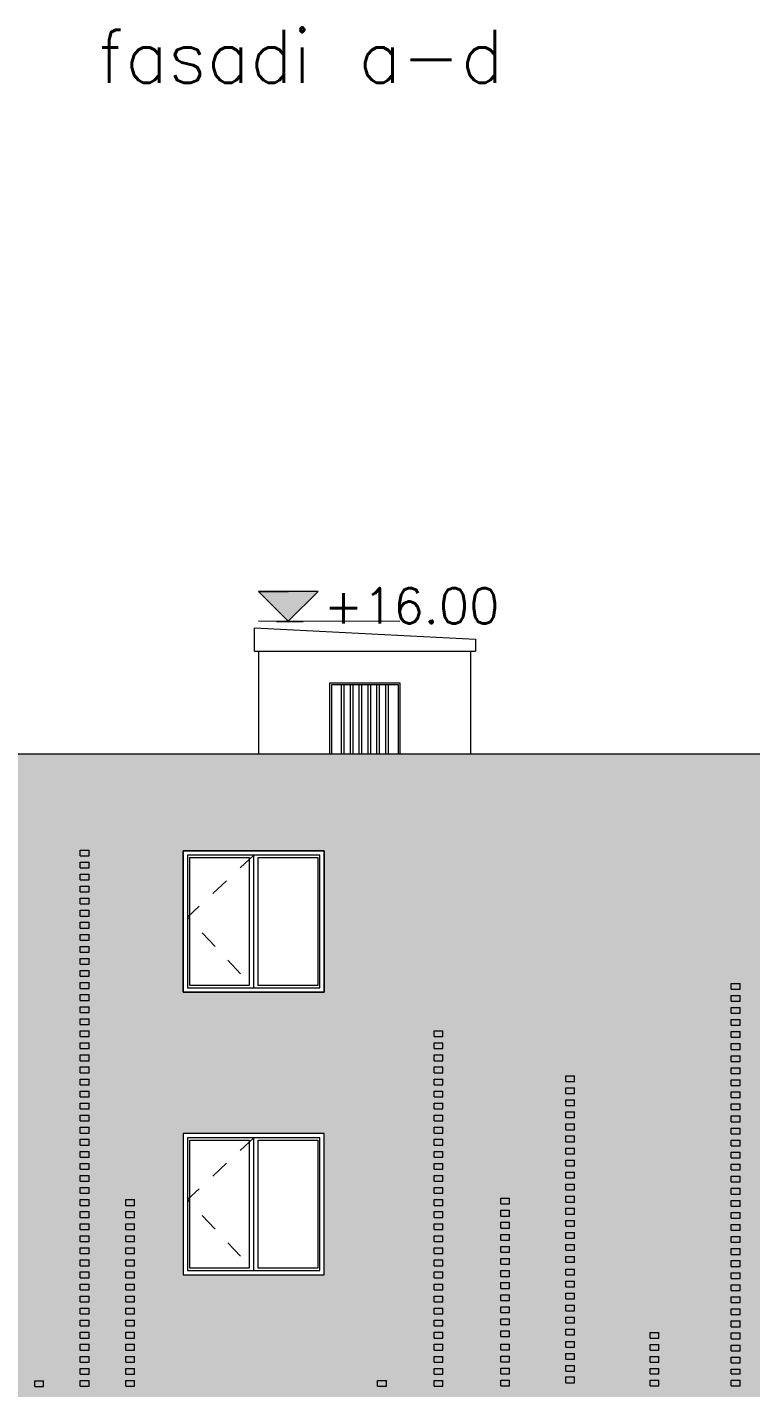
# Model space of a CAD drawing. Header units: metres. Extents: x 476297 to 476657, y 4620828 to 4621206.
# Drawn here: x 476614.33 to 476622.52, y 4621031.99 to 4621047.39 of the extents above; entities that cross this region are included whole.
import ezdxf

# ---------------------------------------------------------------- set-up
doc = ezdxf.new("R2010")
doc.units = ezdxf.units.M
doc.header["$MEASUREMENT"] = 0
doc.linetypes.add('Dashed', pattern=[0.423333, 0.211667, -0.211667])
for name, color, linetype in [('0_Pen_No__1', 7, 'Continuous'), ('0_Pen_No__250', 7, 'Continuous'), ('0_Pen_No__7', 7, 'Continuous'), ('2D Drafting - General_Pen_No__7', 7, 'Continuous'), ('Annotation - Text_Pen_No__7_Pen_No__7', 7, 'Continuous'), ('New2D Drafting - General_Pen_No__30_Pen_No__9_Pen_No__9', 7, 'Continuous'), ('NewNew_SAVELE_CONT-MJR_Pen_No__30', 7, 'Continuous'), ('Newshenobebi', 7, 'Continuous'), ('NewStructural - Bearing', 7, 'Continuous'), ('Structural - Bearing_Pen_No__7_Pen_No__7', 7, 'Continuous'), ('zoma_Pen_No__1', 7, 'Continuous')]:
    doc.layers.add(name, color=color, linetype=linetype)

msp = doc.modelspace()

# ---------------------------------------------------------------- hatches: boundary and pattern name
at = {"layer": '0_Pen_No__250', "linetype": 'Continuous', "lineweight": 0}
msp.add_hatch(color=142, dxfattribs=at).paths.add_polyline_path([(476617.284, 4621040.666), (476617.621, 4621041.003), (476616.946, 4621041.003)])
at = {"layer": 'New2D Drafting - General_Pen_No__30_Pen_No__9_Pen_No__9', "linetype": 'Continuous', "lineweight": 0}
h = msp.add_hatch(dxfattribs=at)
h.set_pattern_fill('BRICK___RUNNING_BOND', color=252, style=0, pattern_type=2)
h.set_pattern_definition([(0, (476615.891796, 4621034.17524), (0, 0.06664), []), (90, (476615.8918, 4621034.17524), (-0.2448, 0), [0.06664, -0.06664]), (90, (476616.0142, 4621034.24188), (-0.2448, 0), [0.06664, -0.06664])])
h.paths.add_polyline_path([(476623.062, 4621031.666), (476622.992, 4621031.666), (476622.992, 4621029.066), (476605.292, 4621029.066), (476605.292, 4621024.666), (476605.222, 4621024.666), (476605.222, 4621029.166), (476605.222, 4621039.166), (476623.062, 4621039.166), (476623.062, 4621038.706)])
h.paths.add_polyline_path([(476617.692, 4621031.666), (476616.092, 4621031.666), (476616.092, 4621030.066), (476617.692, 4621030.066)], flags=0)
h.paths.add_polyline_path([(476616.092, 4621036.466), (476616.092, 4621038.066), (476617.692, 4621038.066), (476617.692, 4621036.466)], flags=0)
h.paths.add_polyline_path([(476617.692, 4621034.866), (476616.092, 4621034.866), (476616.092, 4621033.266), (476617.692, 4621033.266)], flags=0)
h.paths.add_polyline_path([(476610.392, 4621030.066), (476611.992, 4621030.066), (476611.992, 4621031.666), (476610.392, 4621031.666)], flags=0)
h.paths.add_polyline_path([(476611.992, 4621034.866), (476610.392, 4621034.866), (476610.392, 4621033.266), (476611.992, 4621033.266)], flags=0)
h.paths.add_polyline_path([(476611.992, 4621038.066), (476611.992, 4621036.466), (476610.392, 4621036.466), (476610.392, 4621038.066)], flags=0)

# ---------------------------------------------------------------- linework, layer by layer
at = {"layer": '0_Pen_No__1', "color": 7, "linetype": 'Continuous', "lineweight": 0, "flags": 128}
for points in [[(476617.284, 4621040.666), (476616.946, 4621041.003), (476617.284, 4621041.003)], [(476617.284, 4621040.666), (476617.621, 4621041.003), (476617.284, 4621041.003)], [(476618.546, 4621040.665), (476616.946, 4621040.666)]]:
    msp.add_lwpolyline(points, dxfattribs=at)
at = {"layer": '0_Pen_No__250', "color": 142, "linetype": 'Continuous', "lineweight": 0, "flags": 128}
msp.add_lwpolyline([(476617.284, 4621040.666), (476617.621, 4621041.003), (476616.946, 4621041.003)], close=True, dxfattribs=at)
at = {"layer": '0_Pen_No__7', "color": 7, "linetype": 'Continuous', "lineweight": 0}
for p, q in [((476616.902, 4621040.593), (476619.402, 4621040.462)), ((476619.402, 4621040.462), (476619.402, 4621040.328)), ((476616.902, 4621040.328), (476619.402, 4621040.328))]:
    msp.add_line(p, q, dxfattribs=at)
at = {"layer": '0_Pen_No__7', "color": 7, "linetype": 'Continuous', "lineweight": 0, "flags": 128}
for points in [[(476617.692, 4621038.066), (476616.092, 4621038.066), (476616.092, 4621036.466), (476617.692, 4621036.466)], [(476617.692, 4621034.866), (476616.092, 4621034.866), (476616.092, 4621033.266), (476617.692, 4621033.266)]]:
    msp.add_lwpolyline(points, close=True, dxfattribs=at)
at = {"layer": '2D Drafting - General_Pen_No__7', "color": 7, "linetype": 'Dashed', "lineweight": 0, "flags": 128}
for points in [[(476616.893, 4621038.017), (476616.143, 4621037.317), (476616.892, 4621036.516)], [(476616.893, 4621034.817), (476616.143, 4621034.117), (476616.892, 4621033.316)]]:
    msp.add_lwpolyline(points, dxfattribs=at)
at = {"layer": 'New2D Drafting - General_Pen_No__30_Pen_No__9_Pen_No__9', "color": 7, "linetype": 'Continuous', "lineweight": 0, "flags": 128}
for points in [[(476623.062, 4621031.666), (476622.992, 4621031.666), (476622.992, 4621029.066), (476605.292, 4621029.066), (476605.292, 4621024.666), (476605.222, 4621024.666), (476605.222, 4621029.166), (476605.222, 4621039.166), (476623.062, 4621039.166), (476623.062, 4621038.706)], [(476616.092, 4621036.466), (476616.092, 4621038.066), (476617.692, 4621038.066), (476617.692, 4621036.466)], [(476617.692, 4621034.866), (476616.092, 4621034.866), (476616.092, 4621033.266), (476617.692, 4621033.266)]]:
    msp.add_lwpolyline(points, close=True, dxfattribs=at)
at = {"layer": 'NewNew_SAVELE_CONT-MJR_Pen_No__30', "color": 7, "linetype": 'Continuous', "lineweight": 0}
msp.add_line((476616.902, 4621040.328), (476616.902, 4621040.593), dxfattribs=at)
at = {"layer": 'Newshenobebi', "color": 7, "linetype": 'Continuous', "lineweight": 0}
for p, q in [((476617.887, 4621039.166), (476617.887, 4621039.945)), ((476617.917, 4621039.166), (476617.917, 4621039.945)), ((476617.987, 4621039.166), (476617.987, 4621039.945)), ((476618.017, 4621039.166), (476618.017, 4621039.945)), ((476618.087, 4621039.166), (476618.087, 4621039.945)), ((476618.117, 4621039.166), (476618.117, 4621039.945)), ((476618.187, 4621039.166), (476618.187, 4621039.945)), ((476618.217, 4621039.166), (476618.217, 4621039.945)), ((476618.287, 4621039.166), (476618.287, 4621039.945)), ((476618.317, 4621039.166), (476618.317, 4621039.945)), ((476618.387, 4621039.166), (476618.387, 4621039.945)), ((476618.417, 4621039.166), (476618.417, 4621039.945))]:
    msp.add_line(p, q, dxfattribs=at)
for points in [[(476618.552, 4621039.166), (476618.552, 4621039.965), (476617.752, 4621039.965), (476617.752, 4621039.166)], [(476618.532, 4621039.166), (476618.532, 4621039.945), (476617.772, 4621039.945), (476617.772, 4621039.166)]]:
    msp.add_lwpolyline(points, dxfattribs=at)
at = {"layer": 'NewStructural - Bearing', "color": 7, "linetype": 'Continuous', "lineweight": 0}
for p, q in [((476617.152, 4621040.665), (476617.452, 4621040.665)), ((476616.952, 4621039.166), (476616.952, 4621040.328)), ((476619.352, 4621039.166), (476619.352, 4621040.328)), ((476614.929, 4621038.076), (476615.028, 4621038.076)), ((476614.929, 4621038.011), (476614.929, 4621038.076)), ((476614.929, 4621038.011), (476615.028, 4621038.011)), ((476615.028, 4621038.011), (476615.028, 4621038.076)), ((476614.929, 4621037.94), (476615.028, 4621037.94)), ((476614.929, 4621037.875), (476614.929, 4621037.94)), ((476614.929, 4621037.875), (476615.028, 4621037.875)), ((476615.028, 4621037.875), (476615.028, 4621037.94)), ((476614.929, 4621037.803), (476615.028, 4621037.803)), ((476614.929, 4621037.738), (476614.929, 4621037.803)), ((476614.929, 4621037.738), (476615.028, 4621037.738)), ((476615.028, 4621037.738), (476615.028, 4621037.803)), ((476614.929, 4621037.666), (476615.028, 4621037.666)), ((476614.929, 4621037.601), (476614.929, 4621037.666)), ((476614.929, 4621037.601), (476615.028, 4621037.601)), ((476614.929, 4621037.53), (476615.028, 4621037.53)), ((476614.929, 4621037.465), (476614.929, 4621037.53)), ((476615.028, 4621037.601), (476615.028, 4621037.666)), ((476615.028, 4621037.465), (476615.028, 4621037.53)), ((476614.929, 4621037.465), (476615.028, 4621037.465)), ((476614.929, 4621037.393), (476615.028, 4621037.393)), ((476614.929, 4621037.328), (476614.929, 4621037.393)), ((476615.028, 4621037.328), (476615.028, 4621037.393)), ((476614.929, 4621037.328), (476615.028, 4621037.328)), ((476614.929, 4621037.257), (476615.028, 4621037.257)), ((476614.929, 4621037.192), (476614.929, 4621037.257)), ((476615.028, 4621037.192), (476615.028, 4621037.257)), ((476614.929, 4621037.192), (476615.028, 4621037.192)), ((476614.929, 4621037.12), (476615.028, 4621037.12)), ((476614.929, 4621037.055), (476614.929, 4621037.12)), ((476615.028, 4621037.055), (476615.028, 4621037.12)), ((476614.929, 4621037.055), (476615.028, 4621037.055)), ((476614.929, 4621036.984), (476615.028, 4621036.984)), ((476614.929, 4621036.919), (476614.929, 4621036.984)), ((476614.929, 4621036.919), (476615.028, 4621036.919)), ((476615.028, 4621036.919), (476615.028, 4621036.984)), ((476614.929, 4621036.847), (476615.028, 4621036.847)), ((476614.929, 4621036.782), (476614.929, 4621036.847)), ((476614.929, 4621036.782), (476615.028, 4621036.782)), ((476615.028, 4621036.782), (476615.028, 4621036.847)), ((476614.929, 4621036.711), (476615.028, 4621036.711)), ((476614.929, 4621036.646), (476614.929, 4621036.711)), ((476614.929, 4621036.646), (476615.028, 4621036.646)), ((476615.028, 4621036.646), (476615.028, 4621036.711)), ((476614.929, 4621036.574), (476615.028, 4621036.574)), ((476614.929, 4621036.509), (476614.929, 4621036.574)), ((476614.929, 4621036.509), (476615.028, 4621036.509)), ((476615.028, 4621036.509), (476615.028, 4621036.574)), ((476622.3, 4621036.566), (476622.4, 4621036.566)), ((476622.3, 4621036.501), (476622.3, 4621036.566)), ((476622.3, 4621036.501), (476622.4, 4621036.501)), ((476622.4, 4621036.501), (476622.4, 4621036.566)), ((476614.929, 4621036.438), (476615.028, 4621036.438)), ((476614.929, 4621036.373), (476614.929, 4621036.438)), ((476614.929, 4621036.373), (476615.028, 4621036.373)), ((476614.929, 4621036.301), (476615.028, 4621036.301)), ((476614.929, 4621036.236), (476614.929, 4621036.301)), ((476615.028, 4621036.373), (476615.028, 4621036.438)), ((476615.028, 4621036.236), (476615.028, 4621036.301)), ((476622.3, 4621036.429), (476622.4, 4621036.429)), ((476622.3, 4621036.364), (476622.3, 4621036.429)), ((476622.3, 4621036.364), (476622.4, 4621036.364)), ((476622.3, 4621036.293), (476622.4, 4621036.293)), ((476622.3, 4621036.228), (476622.3, 4621036.293)), ((476622.4, 4621036.364), (476622.4, 4621036.429)), ((476622.4, 4621036.228), (476622.4, 4621036.293)), ((476614.929, 4621036.236), (476615.028, 4621036.236)), ((476614.929, 4621036.165), (476615.028, 4621036.165)), ((476614.929, 4621036.1), (476614.929, 4621036.165)), ((476615.028, 4621036.1), (476615.028, 4621036.165)), ((476622.3, 4621036.228), (476622.4, 4621036.228)), ((476622.3, 4621036.156), (476622.4, 4621036.156)), ((476622.3, 4621036.091), (476622.3, 4621036.156)), ((476622.4, 4621036.091), (476622.4, 4621036.156)), ((476614.929, 4621036.1), (476615.028, 4621036.1)), ((476614.929, 4621036.028), (476615.028, 4621036.028)), ((476614.929, 4621035.963), (476614.929, 4621036.028)), ((476615.028, 4621035.963), (476615.028, 4621036.028)), ((476618.934, 4621036.028), (476619.034, 4621036.028)), ((476618.934, 4621035.963), (476618.934, 4621036.028)), ((476619.034, 4621035.963), (476619.034, 4621036.028)), ((476622.3, 4621036.091), (476622.4, 4621036.091)), ((476622.3, 4621036.02), (476622.4, 4621036.02)), ((476622.3, 4621035.955), (476622.3, 4621036.02)), ((476622.4, 4621035.955), (476622.4, 4621036.02)), ((476614.929, 4621035.963), (476615.028, 4621035.963)), ((476614.929, 4621035.892), (476615.028, 4621035.892)), ((476614.929, 4621035.827), (476614.929, 4621035.892)), ((476614.929, 4621035.827), (476615.028, 4621035.827)), ((476615.028, 4621035.827), (476615.028, 4621035.892)), ((476618.934, 4621035.963), (476619.034, 4621035.963)), ((476618.934, 4621035.892), (476619.034, 4621035.892)), ((476618.934, 4621035.827), (476618.934, 4621035.892)), ((476618.934, 4621035.827), (476619.034, 4621035.827)), ((476619.034, 4621035.827), (476619.034, 4621035.892)), ((476622.3, 4621035.955), (476622.4, 4621035.955)), ((476622.3, 4621035.883), (476622.4, 4621035.883)), ((476622.3, 4621035.818), (476622.3, 4621035.883)), ((476622.4, 4621035.818), (476622.4, 4621035.883)), ((476614.929, 4621035.755), (476615.028, 4621035.755)), ((476614.929, 4621035.69), (476614.929, 4621035.755)), ((476614.929, 4621035.69), (476615.028, 4621035.69)), ((476615.028, 4621035.69), (476615.028, 4621035.755)), ((476618.934, 4621035.755), (476619.034, 4621035.755)), ((476618.934, 4621035.69), (476618.934, 4621035.755)), ((476618.934, 4621035.69), (476619.034, 4621035.69)), ((476619.034, 4621035.69), (476619.034, 4621035.755)), ((476622.3, 4621035.818), (476622.4, 4621035.818)), ((476622.3, 4621035.747), (476622.4, 4621035.747)), ((476622.3, 4621035.682), (476622.3, 4621035.747)), ((476622.3, 4621035.682), (476622.4, 4621035.682)), ((476622.4, 4621035.682), (476622.4, 4621035.747)), ((476614.929, 4621035.619), (476615.028, 4621035.619)), ((476614.929, 4621035.554), (476614.929, 4621035.619)), ((476614.929, 4621035.554), (476615.028, 4621035.554)), ((476615.028, 4621035.554), (476615.028, 4621035.619)), ((476618.934, 4621035.619), (476619.034, 4621035.619)), ((476618.934, 4621035.554), (476618.934, 4621035.619)), ((476618.934, 4621035.554), (476619.034, 4621035.554)), ((476619.034, 4621035.554), (476619.034, 4621035.619)), ((476620.427, 4621035.52), (476620.526, 4621035.52)), ((476620.427, 4621035.455), (476620.427, 4621035.52)), ((476620.526, 4621035.455), (476620.526, 4621035.52)), ((476622.3, 4621035.61), (476622.4, 4621035.61)), ((476622.3, 4621035.545), (476622.3, 4621035.61)), ((476622.3, 4621035.545), (476622.4, 4621035.545)), ((476622.4, 4621035.545), (476622.4, 4621035.61)), ((476614.929, 4621035.482), (476615.028, 4621035.482)), ((476614.929, 4621035.417), (476614.929, 4621035.482)), ((476614.929, 4621035.417), (476615.028, 4621035.417)), ((476615.028, 4621035.417), (476615.028, 4621035.482)), ((476618.934, 4621035.482), (476619.034, 4621035.482)), ((476618.934, 4621035.417), (476618.934, 4621035.482)), ((476618.934, 4621035.417), (476619.034, 4621035.417)), ((476619.034, 4621035.417), (476619.034, 4621035.482)), ((476620.427, 4621035.455), (476620.526, 4621035.455)), ((476620.427, 4621035.384), (476620.526, 4621035.384)), ((476620.427, 4621035.319), (476620.427, 4621035.384)), ((476620.526, 4621035.319), (476620.526, 4621035.384)), ((476622.3, 4621035.474), (476622.4, 4621035.474)), ((476622.3, 4621035.409), (476622.3, 4621035.474)), ((476622.3, 4621035.409), (476622.4, 4621035.409)), ((476622.4, 4621035.409), (476622.4, 4621035.474)), ((476614.929, 4621035.346), (476615.028, 4621035.346)), ((476614.929, 4621035.281), (476614.929, 4621035.346)), ((476614.929, 4621035.281), (476615.028, 4621035.281)), ((476615.028, 4621035.281), (476615.028, 4621035.346)), ((476618.934, 4621035.346), (476619.034, 4621035.346)), ((476618.934, 4621035.281), (476618.934, 4621035.346)), ((476618.934, 4621035.281), (476619.034, 4621035.281)), ((476619.034, 4621035.281), (476619.034, 4621035.346)), ((476620.427, 4621035.319), (476620.526, 4621035.319)), ((476620.427, 4621035.247), (476620.526, 4621035.247)), ((476620.427, 4621035.182), (476620.427, 4621035.247)), ((476620.526, 4621035.182), (476620.526, 4621035.247)), ((476622.3, 4621035.337), (476622.4, 4621035.337)), ((476622.3, 4621035.272), (476622.3, 4621035.337)), ((476622.3, 4621035.272), (476622.4, 4621035.272)), ((476622.4, 4621035.272), (476622.4, 4621035.337)), ((476614.929, 4621035.209), (476615.028, 4621035.209)), ((476614.929, 4621035.144), (476614.929, 4621035.209)), ((476614.929, 4621035.144), (476615.028, 4621035.144)), ((476614.929, 4621035.073), (476615.028, 4621035.073)), ((476614.929, 4621035.008), (476614.929, 4621035.073)), ((476615.028, 4621035.144), (476615.028, 4621035.209)), ((476615.028, 4621035.008), (476615.028, 4621035.073)), ((476618.934, 4621035.209), (476619.034, 4621035.209)), ((476618.934, 4621035.144), (476618.934, 4621035.209)), ((476618.934, 4621035.144), (476619.034, 4621035.144)), ((476618.934, 4621035.073), (476619.034, 4621035.073)), ((476618.934, 4621035.008), (476618.934, 4621035.073)), ((476619.034, 4621035.144), (476619.034, 4621035.209)), ((476619.034, 4621035.008), (476619.034, 4621035.073)), ((476620.427, 4621035.182), (476620.526, 4621035.182)), ((476620.427, 4621035.111), (476620.526, 4621035.111)), ((476620.427, 4621035.046), (476620.427, 4621035.111)), ((476620.526, 4621035.046), (476620.526, 4621035.111)), ((476622.3, 4621035.201), (476622.4, 4621035.201)), ((476622.3, 4621035.136), (476622.3, 4621035.201)), ((476622.3, 4621035.136), (476622.4, 4621035.136)), ((476622.3, 4621035.064), (476622.4, 4621035.064)), ((476622.3, 4621034.999), (476622.3, 4621035.064)), ((476622.4, 4621035.136), (476622.4, 4621035.201)), ((476622.4, 4621034.999), (476622.4, 4621035.064)), ((476614.929, 4621035.008), (476615.028, 4621035.008)), ((476614.929, 4621034.936), (476615.028, 4621034.936)), ((476614.929, 4621034.871), (476614.929, 4621034.936)), ((476615.028, 4621034.871), (476615.028, 4621034.936)), ((476618.934, 4621035.008), (476619.034, 4621035.008)), ((476618.934, 4621034.936), (476619.034, 4621034.936)), ((476618.934, 4621034.871), (476618.934, 4621034.936)), ((476619.034, 4621034.871), (476619.034, 4621034.936)), ((476620.427, 4621035.046), (476620.526, 4621035.046)), ((476620.427, 4621034.974), (476620.526, 4621034.974)), ((476620.427, 4621034.909), (476620.427, 4621034.974)), ((476620.427, 4621034.909), (476620.526, 4621034.909)), ((476620.526, 4621034.909), (476620.526, 4621034.974)), ((476622.3, 4621034.999), (476622.4, 4621034.999)), ((476622.3, 4621034.928), (476622.4, 4621034.928)), ((476622.3, 4621034.863), (476622.3, 4621034.928)), ((476622.4, 4621034.863), (476622.4, 4621034.928)), ((476614.929, 4621034.871), (476615.028, 4621034.871)), ((476614.929, 4621034.8), (476615.028, 4621034.8)), ((476614.929, 4621034.735), (476614.929, 4621034.8)), ((476615.028, 4621034.735), (476615.028, 4621034.8)), ((476618.934, 4621034.871), (476619.034, 4621034.871)), ((476618.934, 4621034.8), (476619.034, 4621034.8)), ((476618.934, 4621034.735), (476618.934, 4621034.8)), ((476619.034, 4621034.735), (476619.034, 4621034.8)), ((476620.427, 4621034.838), (476620.526, 4621034.838)), ((476620.427, 4621034.773), (476620.427, 4621034.838)), ((476620.427, 4621034.773), (476620.526, 4621034.773)), ((476620.526, 4621034.773), (476620.526, 4621034.838)), ((476622.3, 4621034.863), (476622.4, 4621034.863)), ((476622.3, 4621034.791), (476622.4, 4621034.791)), ((476622.3, 4621034.726), (476622.3, 4621034.791)), ((476622.4, 4621034.726), (476622.4, 4621034.791)), ((476614.929, 4621034.735), (476615.028, 4621034.735)), ((476614.929, 4621034.663), (476615.028, 4621034.663)), ((476614.929, 4621034.598), (476614.929, 4621034.663)), ((476614.929, 4621034.598), (476615.028, 4621034.598)), ((476615.028, 4621034.598), (476615.028, 4621034.663)), ((476618.934, 4621034.735), (476619.034, 4621034.735)), ((476618.934, 4621034.663), (476619.034, 4621034.663)), ((476618.934, 4621034.598), (476618.934, 4621034.663)), ((476618.934, 4621034.598), (476619.034, 4621034.598)), ((476619.034, 4621034.598), (476619.034, 4621034.663)), ((476620.427, 4621034.701), (476620.526, 4621034.701)), ((476620.427, 4621034.636), (476620.427, 4621034.701)), ((476620.427, 4621034.636), (476620.526, 4621034.636)), ((476620.526, 4621034.636), (476620.526, 4621034.701)), ((476622.3, 4621034.726), (476622.4, 4621034.726)), ((476622.3, 4621034.655), (476622.4, 4621034.655)), ((476622.3, 4621034.59), (476622.3, 4621034.655)), ((476622.4, 4621034.59), (476622.4, 4621034.655)), ((476614.929, 4621034.527), (476615.028, 4621034.527)), ((476614.929, 4621034.462), (476614.929, 4621034.527)), ((476614.929, 4621034.462), (476615.028, 4621034.462)), ((476615.028, 4621034.462), (476615.028, 4621034.527)), ((476618.934, 4621034.527), (476619.034, 4621034.527)), ((476618.934, 4621034.462), (476618.934, 4621034.527)), ((476618.934, 4621034.462), (476619.034, 4621034.462)), ((476619.034, 4621034.462), (476619.034, 4621034.527)), ((476620.427, 4621034.565), (476620.526, 4621034.565)), ((476620.427, 4621034.5), (476620.427, 4621034.565)), ((476620.427, 4621034.5), (476620.526, 4621034.5)), ((476620.526, 4621034.5), (476620.526, 4621034.565)), ((476622.3, 4621034.59), (476622.4, 4621034.59)), ((476622.3, 4621034.518), (476622.4, 4621034.518)), ((476622.3, 4621034.453), (476622.3, 4621034.518)), ((476622.3, 4621034.453), (476622.4, 4621034.453)), ((476622.4, 4621034.453), (476622.4, 4621034.518)), ((476614.929, 4621034.39), (476615.028, 4621034.39)), ((476614.929, 4621034.325), (476614.929, 4621034.39)), ((476614.929, 4621034.325), (476615.028, 4621034.325)), ((476615.028, 4621034.325), (476615.028, 4621034.39)), ((476618.934, 4621034.39), (476619.034, 4621034.39)), ((476618.934, 4621034.325), (476618.934, 4621034.39)), ((476618.934, 4621034.325), (476619.034, 4621034.325)), ((476619.034, 4621034.325), (476619.034, 4621034.39)), ((476620.427, 4621034.428), (476620.526, 4621034.428)), ((476620.427, 4621034.363), (476620.427, 4621034.428)), ((476620.427, 4621034.363), (476620.526, 4621034.363)), ((476620.427, 4621034.292), (476620.526, 4621034.292)), ((476620.427, 4621034.227), (476620.427, 4621034.292)), ((476620.526, 4621034.363), (476620.526, 4621034.428)), ((476620.526, 4621034.227), (476620.526, 4621034.292)), ((476622.3, 4621034.382), (476622.4, 4621034.382)), ((476622.3, 4621034.317), (476622.3, 4621034.382)), ((476622.3, 4621034.317), (476622.4, 4621034.317)), ((476622.4, 4621034.317), (476622.4, 4621034.382)), ((476614.929, 4621034.254), (476615.028, 4621034.254)), ((476614.929, 4621034.189), (476614.929, 4621034.254)), ((476614.929, 4621034.189), (476615.028, 4621034.189)), ((476615.028, 4621034.189), (476615.028, 4621034.254)), ((476618.934, 4621034.254), (476619.034, 4621034.254)), ((476618.934, 4621034.189), (476618.934, 4621034.254)), ((476618.934, 4621034.189), (476619.034, 4621034.189)), ((476619.034, 4621034.189), (476619.034, 4621034.254)), ((476619.689, 4621034.133), (476619.789, 4621034.133)), ((476619.689, 4621034.068), (476619.689, 4621034.133)), ((476619.789, 4621034.068), (476619.789, 4621034.133)), ((476620.427, 4621034.227), (476620.526, 4621034.227)), ((476620.427, 4621034.155), (476620.526, 4621034.155)), ((476620.427, 4621034.09), (476620.427, 4621034.155)), ((476620.526, 4621034.09), (476620.526, 4621034.155)), ((476622.3, 4621034.245), (476622.4, 4621034.245)), ((476622.3, 4621034.18), (476622.3, 4621034.245)), ((476622.3, 4621034.18), (476622.4, 4621034.18)), ((476622.4, 4621034.18), (476622.4, 4621034.245)), ((476614.929, 4621034.117), (476615.028, 4621034.117)), ((476614.929, 4621034.052), (476614.929, 4621034.117)), ((476614.929, 4621034.052), (476615.028, 4621034.052)), ((476614.929, 4621033.981), (476615.028, 4621033.981)), ((476614.929, 4621033.916), (476614.929, 4621033.981)), ((476615.028, 4621034.052), (476615.028, 4621034.117)), ((476615.028, 4621033.916), (476615.028, 4621033.981)), ((476615.443, 4621034.117), (476615.543, 4621034.117)), ((476615.443, 4621034.052), (476615.443, 4621034.117)), ((476615.443, 4621034.052), (476615.543, 4621034.052)), ((476615.443, 4621033.981), (476615.543, 4621033.981)), ((476615.443, 4621033.916), (476615.443, 4621033.981)), ((476615.543, 4621034.052), (476615.543, 4621034.117)), ((476615.543, 4621033.916), (476615.543, 4621033.981)), ((476618.934, 4621034.117), (476619.034, 4621034.117)), ((476618.934, 4621034.052), (476618.934, 4621034.117)), ((476618.934, 4621034.052), (476619.034, 4621034.052)), ((476618.934, 4621033.981), (476619.034, 4621033.981)), ((476618.934, 4621033.916), (476618.934, 4621033.981)), ((476619.034, 4621034.052), (476619.034, 4621034.117)), ((476619.034, 4621033.916), (476619.034, 4621033.981)), ((476619.689, 4621034.068), (476619.789, 4621034.068)), ((476619.689, 4621033.996), (476619.789, 4621033.996)), ((476619.689, 4621033.931), (476619.689, 4621033.996)), ((476619.789, 4621033.931), (476619.789, 4621033.996)), ((476620.427, 4621034.09), (476620.526, 4621034.09)), ((476620.427, 4621034.019), (476620.526, 4621034.019)), ((476620.427, 4621033.954), (476620.427, 4621034.019)), ((476620.526, 4621033.954), (476620.526, 4621034.019)), ((476622.3, 4621034.108), (476622.4, 4621034.108)), ((476622.3, 4621034.043), (476622.3, 4621034.108)), ((476622.3, 4621034.043), (476622.4, 4621034.043)), ((476622.4, 4621034.043), (476622.4, 4621034.108)), ((476614.929, 4621033.916), (476615.028, 4621033.916)), ((476614.929, 4621033.844), (476615.028, 4621033.844)), ((476614.929, 4621033.779), (476614.929, 4621033.844)), ((476615.028, 4621033.779), (476615.028, 4621033.844)), ((476615.443, 4621033.916), (476615.543, 4621033.916)), ((476615.443, 4621033.844), (476615.543, 4621033.844)), ((476615.443, 4621033.779), (476615.443, 4621033.844)), ((476615.543, 4621033.779), (476615.543, 4621033.844)), ((476618.934, 4621033.916), (476619.034, 4621033.916)), ((476618.934, 4621033.844), (476619.034, 4621033.844)), ((476618.934, 4621033.779), (476618.934, 4621033.844)), ((476619.034, 4621033.779), (476619.034, 4621033.844)), ((476619.689, 4621033.931), (476619.789, 4621033.931)), ((476619.689, 4621033.86), (476619.789, 4621033.86)), ((476619.689, 4621033.795), (476619.689, 4621033.86)), ((476619.789, 4621033.795), (476619.789, 4621033.86)), ((476620.427, 4621033.954), (476620.526, 4621033.954)), ((476620.427, 4621033.882), (476620.526, 4621033.882)), ((476620.427, 4621033.817), (476620.427, 4621033.882)), ((476620.526, 4621033.817), (476620.526, 4621033.882)), ((476622.3, 4621033.972), (476622.4, 4621033.972)), ((476622.3, 4621033.907), (476622.3, 4621033.972)), ((476622.3, 4621033.907), (476622.4, 4621033.907)), ((476622.3, 4621033.835), (476622.4, 4621033.835)), ((476622.3, 4621033.77), (476622.3, 4621033.835)), ((476622.4, 4621033.907), (476622.4, 4621033.972)), ((476622.4, 4621033.77), (476622.4, 4621033.835)), ((476614.929, 4621033.779), (476615.028, 4621033.779)), ((476614.929, 4621033.707), (476615.028, 4621033.707)), ((476614.929, 4621033.642), (476614.929, 4621033.707)), ((476615.028, 4621033.642), (476615.028, 4621033.707)), ((476615.443, 4621033.779), (476615.543, 4621033.779)), ((476615.443, 4621033.707), (476615.543, 4621033.707)), ((476615.443, 4621033.642), (476615.443, 4621033.707)), ((476615.543, 4621033.642), (476615.543, 4621033.707)), ((476618.934, 4621033.779), (476619.034, 4621033.779)), ((476618.934, 4621033.707), (476619.034, 4621033.707)), ((476618.934, 4621033.642), (476618.934, 4621033.707)), ((476619.034, 4621033.642), (476619.034, 4621033.707)), ((476619.689, 4621033.795), (476619.789, 4621033.795)), ((476619.689, 4621033.723), (476619.789, 4621033.723)), ((476619.689, 4621033.658), (476619.689, 4621033.723)), ((476619.789, 4621033.658), (476619.789, 4621033.723)), ((476620.427, 4621033.817), (476620.526, 4621033.817)), ((476620.427, 4621033.746), (476620.526, 4621033.746)), ((476620.427, 4621033.681), (476620.427, 4621033.746)), ((476620.427, 4621033.681), (476620.526, 4621033.681)), ((476620.526, 4621033.681), (476620.526, 4621033.746)), ((476622.3, 4621033.77), (476622.4, 4621033.77)), ((476622.3, 4621033.699), (476622.4, 4621033.699)), ((476622.3, 4621033.634), (476622.3, 4621033.699)), ((476622.4, 4621033.634), (476622.4, 4621033.699)), ((476614.929, 4621033.642), (476615.028, 4621033.642)), ((476614.929, 4621033.571), (476615.028, 4621033.571)), ((476614.929, 4621033.506), (476614.929, 4621033.571)), ((476615.028, 4621033.506), (476615.028, 4621033.571)), ((476615.443, 4621033.642), (476615.543, 4621033.642)), ((476615.443, 4621033.571), (476615.543, 4621033.571)), ((476615.443, 4621033.506), (476615.443, 4621033.571)), ((476615.543, 4621033.506), (476615.543, 4621033.571)), ((476618.934, 4621033.642), (476619.034, 4621033.642)), ((476618.934, 4621033.571), (476619.034, 4621033.571)), ((476618.934, 4621033.506), (476618.934, 4621033.571)), ((476619.034, 4621033.506), (476619.034, 4621033.571)), ((476619.689, 4621033.658), (476619.789, 4621033.658)), ((476619.689, 4621033.587), (476619.789, 4621033.587)), ((476619.689, 4621033.522), (476619.689, 4621033.587)), ((476619.689, 4621033.522), (476619.789, 4621033.522)), ((476619.789, 4621033.522), (476619.789, 4621033.587)), ((476620.427, 4621033.609), (476620.526, 4621033.609)), ((476620.427, 4621033.544), (476620.427, 4621033.609)), ((476620.427, 4621033.544), (476620.526, 4621033.544)), ((476620.526, 4621033.544), (476620.526, 4621033.609)), ((476622.3, 4621033.634), (476622.4, 4621033.634)), ((476622.3, 4621033.562), (476622.4, 4621033.562)), ((476622.3, 4621033.497), (476622.3, 4621033.562)), ((476622.4, 4621033.497), (476622.4, 4621033.562)), ((476614.929, 4621033.506), (476615.028, 4621033.506)), ((476614.929, 4621033.434), (476615.028, 4621033.434)), ((476614.929, 4621033.369), (476614.929, 4621033.434)), ((476614.929, 4621033.369), (476615.028, 4621033.369)), ((476615.028, 4621033.369), (476615.028, 4621033.434)), ((476615.443, 4621033.506), (476615.543, 4621033.506)), ((476615.443, 4621033.434), (476615.543, 4621033.434)), ((476615.443, 4621033.369), (476615.443, 4621033.434)), ((476615.443, 4621033.369), (476615.543, 4621033.369)), ((476615.543, 4621033.369), (476615.543, 4621033.434)), ((476618.934, 4621033.506), (476619.034, 4621033.506)), ((476618.934, 4621033.434), (476619.034, 4621033.434)), ((476618.934, 4621033.369), (476618.934, 4621033.434)), ((476618.934, 4621033.369), (476619.034, 4621033.369)), ((476619.034, 4621033.369), (476619.034, 4621033.434)), ((476619.689, 4621033.45), (476619.789, 4621033.45)), ((476619.689, 4621033.385), (476619.689, 4621033.45)), ((476619.689, 4621033.385), (476619.789, 4621033.385)), ((476619.789, 4621033.385), (476619.789, 4621033.45)), ((476620.427, 4621033.473), (476620.526, 4621033.473)), ((476620.427, 4621033.408), (476620.427, 4621033.473)), ((476620.427, 4621033.408), (476620.526, 4621033.408)), ((476620.526, 4621033.408), (476620.526, 4621033.473)), ((476622.3, 4621033.497), (476622.4, 4621033.497)), ((476622.3, 4621033.426), (476622.4, 4621033.426)), ((476622.3, 4621033.361), (476622.3, 4621033.426)), ((476622.4, 4621033.361), (476622.4, 4621033.426)), ((476614.929, 4621033.298), (476615.028, 4621033.298)), ((476614.929, 4621033.233), (476614.929, 4621033.298)), ((476614.929, 4621033.233), (476615.028, 4621033.233)), ((476615.028, 4621033.233), (476615.028, 4621033.298)), ((476615.443, 4621033.298), (476615.543, 4621033.298)), ((476615.443, 4621033.233), (476615.443, 4621033.298)), ((476615.443, 4621033.233), (476615.543, 4621033.233)), ((476615.543, 4621033.233), (476615.543, 4621033.298)), ((476618.934, 4621033.298), (476619.034, 4621033.298)), ((476618.934, 4621033.233), (476618.934, 4621033.298)), ((476618.934, 4621033.233), (476619.034, 4621033.233)), ((476619.034, 4621033.233), (476619.034, 4621033.298)), ((476619.689, 4621033.313), (476619.789, 4621033.313)), ((476619.689, 4621033.248), (476619.689, 4621033.313)), ((476619.689, 4621033.248), (476619.789, 4621033.248)), ((476619.789, 4621033.248), (476619.789, 4621033.313)), ((476620.427, 4621033.331), (476620.526, 4621033.331)), ((476620.427, 4621033.266), (476620.427, 4621033.331)), ((476620.427, 4621033.266), (476620.526, 4621033.266)), ((476620.526, 4621033.266), (476620.526, 4621033.331)), ((476622.3, 4621033.361), (476622.4, 4621033.361)), ((476622.3, 4621033.289), (476622.4, 4621033.289)), ((476622.3, 4621033.224), (476622.3, 4621033.289)), ((476622.3, 4621033.224), (476622.4, 4621033.224)), ((476622.4, 4621033.224), (476622.4, 4621033.289)), ((476614.929, 4621033.161), (476615.028, 4621033.161)), ((476614.929, 4621033.096), (476614.929, 4621033.161)), ((476614.929, 4621033.096), (476615.028, 4621033.096)), ((476615.028, 4621033.096), (476615.028, 4621033.161)), ((476615.443, 4621033.161), (476615.543, 4621033.161)), ((476615.443, 4621033.096), (476615.443, 4621033.161)), ((476615.443, 4621033.096), (476615.543, 4621033.096)), ((476615.543, 4621033.096), (476615.543, 4621033.161)), ((476618.934, 4621033.161), (476619.034, 4621033.161)), ((476618.934, 4621033.096), (476618.934, 4621033.161)), ((476618.934, 4621033.096), (476619.034, 4621033.096)), ((476619.034, 4621033.096), (476619.034, 4621033.161)), ((476619.689, 4621033.177), (476619.789, 4621033.177)), ((476619.689, 4621033.112), (476619.689, 4621033.177)), ((476619.689, 4621033.112), (476619.789, 4621033.112)), ((476619.789, 4621033.112), (476619.789, 4621033.177)), ((476620.427, 4621033.195), (476620.526, 4621033.195)), ((476620.427, 4621033.13), (476620.427, 4621033.195)), ((476620.427, 4621033.13), (476620.526, 4621033.13)), ((476620.427, 4621033.058), (476620.526, 4621033.058)), ((476620.427, 4621032.993), (476620.427, 4621033.058)), ((476620.526, 4621033.13), (476620.526, 4621033.195)), ((476620.526, 4621032.993), (476620.526, 4621033.058)), ((476622.3, 4621033.153), (476622.4, 4621033.153)), ((476622.3, 4621033.088), (476622.3, 4621033.153)), ((476622.3, 4621033.088), (476622.4, 4621033.088)), ((476622.4, 4621033.088), (476622.4, 4621033.153)), ((476614.929, 4621033.025), (476615.028, 4621033.025)), ((476614.929, 4621032.96), (476614.929, 4621033.025)), ((476614.929, 4621032.96), (476615.028, 4621032.96)), ((476615.028, 4621032.96), (476615.028, 4621033.025)), ((476615.443, 4621033.025), (476615.543, 4621033.025)), ((476615.443, 4621032.96), (476615.443, 4621033.025)), ((476615.443, 4621032.96), (476615.543, 4621032.96)), ((476615.543, 4621032.96), (476615.543, 4621033.025)), ((476618.934, 4621033.025), (476619.034, 4621033.025)), ((476618.934, 4621032.96), (476618.934, 4621033.025)), ((476618.934, 4621032.96), (476619.034, 4621032.96)), ((476619.034, 4621032.96), (476619.034, 4621033.025)), ((476619.689, 4621033.04), (476619.789, 4621033.04)), ((476619.689, 4621032.975), (476619.689, 4621033.04)), ((476619.689, 4621032.975), (476619.789, 4621032.975)), ((476619.689, 4621032.904), (476619.789, 4621032.904)), ((476619.689, 4621032.839), (476619.689, 4621032.904)), ((476619.789, 4621032.975), (476619.789, 4621033.04)), ((476619.789, 4621032.839), (476619.789, 4621032.904)), ((476620.427, 4621032.993), (476620.526, 4621032.993)), ((476620.427, 4621032.922), (476620.526, 4621032.922)), ((476620.427, 4621032.857), (476620.427, 4621032.922)), ((476620.526, 4621032.857), (476620.526, 4621032.922)), ((476622.3, 4621033.016), (476622.4, 4621033.016)), ((476622.3, 4621032.951), (476622.3, 4621033.016)), ((476622.3, 4621032.951), (476622.4, 4621032.951)), ((476622.4, 4621032.951), (476622.4, 4621033.016)), ((476614.929, 4621032.888), (476615.028, 4621032.888)), ((476614.929, 4621032.823), (476614.929, 4621032.888)), ((476614.929, 4621032.823), (476615.028, 4621032.823)), ((476614.929, 4621032.752), (476615.028, 4621032.752)), ((476614.929, 4621032.687), (476614.929, 4621032.752)), ((476615.028, 4621032.823), (476615.028, 4621032.888)), ((476615.028, 4621032.687), (476615.028, 4621032.752)), ((476615.443, 4621032.888), (476615.543, 4621032.888)), ((476615.443, 4621032.823), (476615.443, 4621032.888)), ((476615.443, 4621032.823), (476615.543, 4621032.823)), ((476615.443, 4621032.752), (476615.543, 4621032.752)), ((476615.443, 4621032.687), (476615.443, 4621032.752)), ((476615.543, 4621032.823), (476615.543, 4621032.888)), ((476615.543, 4621032.687), (476615.543, 4621032.752)), ((476618.934, 4621032.888), (476619.034, 4621032.888)), ((476618.934, 4621032.823), (476618.934, 4621032.888)), ((476618.934, 4621032.823), (476619.034, 4621032.823)), ((476618.934, 4621032.752), (476619.034, 4621032.752)), ((476618.934, 4621032.687), (476618.934, 4621032.752)), ((476619.034, 4621032.823), (476619.034, 4621032.888)), ((476619.034, 4621032.687), (476619.034, 4621032.752)), ((476619.689, 4621032.839), (476619.789, 4621032.839)), ((476619.689, 4621032.767), (476619.789, 4621032.767)), ((476619.689, 4621032.702), (476619.689, 4621032.767)), ((476619.789, 4621032.702), (476619.789, 4621032.767)), ((476620.427, 4621032.857), (476620.526, 4621032.857)), ((476620.427, 4621032.785), (476620.526, 4621032.785)), ((476620.427, 4621032.72), (476620.427, 4621032.785)), ((476620.526, 4621032.72), (476620.526, 4621032.785)), ((476622.3, 4621032.88), (476622.4, 4621032.88)), ((476622.3, 4621032.815), (476622.3, 4621032.88)), ((476622.3, 4621032.815), (476622.4, 4621032.815)), ((476622.4, 4621032.815), (476622.4, 4621032.88)), ((476614.929, 4621032.687), (476615.028, 4621032.687)), ((476614.929, 4621032.615), (476615.028, 4621032.615)), ((476614.929, 4621032.55), (476614.929, 4621032.615)), ((476615.028, 4621032.55), (476615.028, 4621032.615)), ((476615.443, 4621032.687), (476615.543, 4621032.687)), ((476615.443, 4621032.615), (476615.543, 4621032.615)), ((476615.443, 4621032.55), (476615.443, 4621032.615)), ((476615.543, 4621032.55), (476615.543, 4621032.615)), ((476618.934, 4621032.687), (476619.034, 4621032.687)), ((476618.934, 4621032.615), (476619.034, 4621032.615)), ((476618.934, 4621032.55), (476618.934, 4621032.615)), ((476619.034, 4621032.55), (476619.034, 4621032.615)), ((476619.689, 4621032.702), (476619.789, 4621032.702)), ((476619.689, 4621032.631), (476619.789, 4621032.631)), ((476619.689, 4621032.566), (476619.689, 4621032.631)), ((476619.789, 4621032.566), (476619.789, 4621032.631)), ((476620.427, 4621032.72), (476620.526, 4621032.72)), ((476620.427, 4621032.649), (476620.526, 4621032.649)), ((476620.427, 4621032.584), (476620.427, 4621032.649)), ((476620.526, 4621032.584), (476620.526, 4621032.649)), ((476621.381, 4621032.613), (476621.48, 4621032.613)), ((476621.381, 4621032.548), (476621.381, 4621032.613)), ((476621.48, 4621032.548), (476621.48, 4621032.613)), ((476622.3, 4621032.743), (476622.4, 4621032.743)), ((476622.3, 4621032.678), (476622.3, 4621032.743)), ((476622.3, 4621032.678), (476622.4, 4621032.678)), ((476622.3, 4621032.607), (476622.4, 4621032.607)), ((476622.3, 4621032.542), (476622.3, 4621032.607)), ((476622.4, 4621032.678), (476622.4, 4621032.743)), ((476622.4, 4621032.542), (476622.4, 4621032.607)), ((476614.929, 4621032.55), (476615.028, 4621032.55)), ((476614.929, 4621032.479), (476615.028, 4621032.479)), ((476614.929, 4621032.414), (476614.929, 4621032.479)), ((476615.028, 4621032.414), (476615.028, 4621032.479)), ((476615.443, 4621032.55), (476615.543, 4621032.55)), ((476615.443, 4621032.479), (476615.543, 4621032.479)), ((476615.443, 4621032.414), (476615.443, 4621032.479)), ((476615.543, 4621032.414), (476615.543, 4621032.479)), ((476618.934, 4621032.55), (476619.034, 4621032.55)), ((476618.934, 4621032.479), (476619.034, 4621032.479)), ((476618.934, 4621032.414), (476618.934, 4621032.479)), ((476619.034, 4621032.414), (476619.034, 4621032.479)), ((476619.689, 4621032.566), (476619.789, 4621032.566)), ((476619.689, 4621032.482), (476619.789, 4621032.482)), ((476619.689, 4621032.417), (476619.689, 4621032.482)), ((476619.789, 4621032.417), (476619.789, 4621032.482)), ((476620.427, 4621032.584), (476620.526, 4621032.584)), ((476620.427, 4621032.512), (476620.526, 4621032.512)), ((476620.427, 4621032.447), (476620.427, 4621032.512)), ((476620.427, 4621032.447), (476620.526, 4621032.447)), ((476620.526, 4621032.447), (476620.526, 4621032.512)), ((476621.381, 4621032.548), (476621.48, 4621032.548)), ((476621.381, 4621032.477), (476621.48, 4621032.477)), ((476621.381, 4621032.412), (476621.381, 4621032.477)), ((476621.48, 4621032.412), (476621.48, 4621032.477)), ((476622.3, 4621032.542), (476622.4, 4621032.542)), ((476622.3, 4621032.47), (476622.4, 4621032.47)), ((476622.3, 4621032.405), (476622.3, 4621032.47)), ((476622.4, 4621032.405), (476622.4, 4621032.47)), ((476614.929, 4621032.414), (476615.028, 4621032.414)), ((476614.929, 4621032.342), (476615.028, 4621032.342)), ((476614.929, 4621032.277), (476614.929, 4621032.342)), ((476615.028, 4621032.277), (476615.028, 4621032.342)), ((476615.443, 4621032.414), (476615.543, 4621032.414)), ((476615.443, 4621032.342), (476615.543, 4621032.342)), ((476615.443, 4621032.277), (476615.443, 4621032.342)), ((476615.543, 4621032.277), (476615.543, 4621032.342)), ((476618.934, 4621032.414), (476619.034, 4621032.414)), ((476618.934, 4621032.342), (476619.034, 4621032.342)), ((476618.934, 4621032.277), (476618.934, 4621032.342)), ((476619.034, 4621032.277), (476619.034, 4621032.342)), ((476619.689, 4621032.417), (476619.789, 4621032.417)), ((476619.689, 4621032.346), (476619.789, 4621032.346)), ((476619.689, 4621032.281), (476619.689, 4621032.346)), ((476619.789, 4621032.281), (476619.789, 4621032.346)), ((476620.427, 4621032.375), (476620.526, 4621032.375)), ((476620.427, 4621032.31), (476620.427, 4621032.375)), ((476620.427, 4621032.31), (476620.526, 4621032.31)), ((476620.526, 4621032.31), (476620.526, 4621032.375)), ((476621.381, 4621032.412), (476621.48, 4621032.412)), ((476621.381, 4621032.34), (476621.48, 4621032.34)), ((476621.381, 4621032.275), (476621.381, 4621032.34)), ((476621.48, 4621032.275), (476621.48, 4621032.34)), ((476622.3, 4621032.405), (476622.4, 4621032.405)), ((476622.3, 4621032.334), (476622.4, 4621032.334)), ((476622.3, 4621032.269), (476622.3, 4621032.334)), ((476622.4, 4621032.269), (476622.4, 4621032.334)), ((476614.929, 4621032.277), (476615.028, 4621032.277)), ((476614.929, 4621032.206), (476615.028, 4621032.206)), ((476614.929, 4621032.141), (476614.929, 4621032.206)), ((476614.929, 4621032.141), (476615.028, 4621032.141)), ((476615.028, 4621032.141), (476615.028, 4621032.206)), ((476615.443, 4621032.277), (476615.543, 4621032.277)), ((476615.443, 4621032.206), (476615.543, 4621032.206)), ((476615.443, 4621032.141), (476615.443, 4621032.206)), ((476615.443, 4621032.141), (476615.543, 4621032.141)), ((476615.543, 4621032.141), (476615.543, 4621032.206)), ((476618.934, 4621032.277), (476619.034, 4621032.277)), ((476618.934, 4621032.206), (476619.034, 4621032.206)), ((476618.934, 4621032.141), (476618.934, 4621032.206)), ((476618.934, 4621032.141), (476619.034, 4621032.141)), ((476619.034, 4621032.141), (476619.034, 4621032.206)), ((476619.689, 4621032.281), (476619.789, 4621032.281)), ((476619.689, 4621032.209), (476619.789, 4621032.209)), ((476619.689, 4621032.144), (476619.689, 4621032.209)), ((476619.689, 4621032.144), (476619.789, 4621032.144)), ((476619.789, 4621032.144), (476619.789, 4621032.209)), ((476620.427, 4621032.239), (476620.526, 4621032.239)), ((476620.427, 4621032.174), (476620.427, 4621032.239)), ((476620.427, 4621032.174), (476620.526, 4621032.174)), ((476620.526, 4621032.174), (476620.526, 4621032.239)), ((476621.381, 4621032.275), (476621.48, 4621032.275)), ((476621.381, 4621032.204), (476621.48, 4621032.204)), ((476621.381, 4621032.145), (476621.381, 4621032.204)), ((476621.381, 4621032.145), (476621.48, 4621032.145)), ((476621.48, 4621032.145), (476621.48, 4621032.204)), ((476622.3, 4621032.269), (476622.4, 4621032.269)), ((476622.3, 4621032.197), (476622.4, 4621032.197)), ((476622.3, 4621032.145), (476622.3, 4621032.197)), ((476622.3, 4621032.145), (476622.4, 4621032.145)), ((476622.4, 4621032.145), (476622.4, 4621032.197)), ((476614.414, 4621032.065), (476614.514, 4621032.065)), ((476614.414, 4621032), (476614.414, 4621032.065)), ((476614.414, 4621032), (476614.514, 4621032)), ((476614.514, 4621032), (476614.514, 4621032.065)), ((476614.929, 4621032.069), (476615.028, 4621032.069)), ((476614.929, 4621032.004), (476614.929, 4621032.069)), ((476614.929, 4621032.004), (476615.028, 4621032.004)), ((476615.028, 4621032.004), (476615.028, 4621032.069)), ((476615.443, 4621032.069), (476615.543, 4621032.069)), ((476615.443, 4621032.004), (476615.443, 4621032.069)), ((476615.443, 4621032.004), (476615.543, 4621032.004)), ((476615.543, 4621032.004), (476615.543, 4621032.069)), ((476618.296, 4621032.069), (476618.395, 4621032.069)), ((476618.296, 4621032.004), (476618.296, 4621032.069)), ((476618.296, 4621032.004), (476618.395, 4621032.004)), ((476618.395, 4621032.004), (476618.395, 4621032.069)), ((476618.934, 4621032.069), (476619.034, 4621032.069)), ((476618.934, 4621032.004), (476618.934, 4621032.069)), ((476618.934, 4621032.004), (476619.034, 4621032.004)), ((476619.034, 4621032.004), (476619.034, 4621032.069)), ((476619.689, 4621032.073), (476619.789, 4621032.073)), ((476619.689, 4621032.008), (476619.689, 4621032.073)), ((476619.689, 4621032.008), (476619.789, 4621032.008)), ((476619.789, 4621032.008), (476619.789, 4621032.073)), ((476620.427, 4621032.044), (476620.427, 4621032.109)), ((476620.427, 4621032.109), (476620.526, 4621032.109)), ((476620.427, 4621032.044), (476620.526, 4621032.044)), ((476620.526, 4621032.044), (476620.526, 4621032.109)), ((476621.381, 4621032.074), (476621.48, 4621032.074)), ((476621.381, 4621032.009), (476621.381, 4621032.074)), ((476621.381, 4621032.009), (476621.48, 4621032.009)), ((476621.48, 4621032.009), (476621.48, 4621032.074)), ((476622.3, 4621032.074), (476622.4, 4621032.074)), ((476622.3, 4621032.009), (476622.3, 4621032.074)), ((476622.3, 4621032.009), (476622.4, 4621032.009)), ((476622.4, 4621032.009), (476622.4, 4621032.074))]:
    msp.add_line(p, q, dxfattribs=at)
at = {"layer": 'Structural - Bearing_Pen_No__7_Pen_No__7', "color": 7, "linetype": 'Continuous', "lineweight": 0}
for p, q in [((476616.143, 4621038.016), (476616.143, 4621036.516)), ((476617.642, 4621038.016), (476616.143, 4621038.016)), ((476616.168, 4621037.991), (476616.842, 4621037.991)), ((476616.168, 4621036.541), (476616.168, 4621037.991)), ((476616.842, 4621037.991), (476616.842, 4621036.541)), ((476616.892, 4621038.016), (476616.892, 4621037.991)), ((476616.892, 4621037.991), (476616.892, 4621036.516)), ((476616.942, 4621037.991), (476617.617, 4621037.991)), ((476616.942, 4621036.541), (476616.942, 4621037.991)), ((476617.617, 4621037.991), (476617.617, 4621036.541)), ((476617.642, 4621036.516), (476617.642, 4621038.016)), ((476616.143, 4621036.516), (476617.642, 4621036.516)), ((476616.842, 4621036.541), (476616.168, 4621036.541)), ((476617.617, 4621036.541), (476616.942, 4621036.541)), ((476616.143, 4621034.816), (476616.143, 4621033.316)), ((476617.642, 4621034.816), (476616.143, 4621034.816)), ((476616.168, 4621034.791), (476616.842, 4621034.791)), ((476616.168, 4621033.341), (476616.168, 4621034.791)), ((476616.842, 4621034.791), (476616.842, 4621033.341)), ((476616.892, 4621034.816), (476616.892, 4621034.791)), ((476616.892, 4621034.791), (476616.892, 4621033.316)), ((476616.942, 4621034.791), (476617.617, 4621034.791)), ((476616.942, 4621033.341), (476616.942, 4621034.791)), ((476617.617, 4621034.791), (476617.617, 4621033.341)), ((476617.642, 4621033.316), (476617.642, 4621034.816)), ((476616.143, 4621033.316), (476617.642, 4621033.316)), ((476616.842, 4621033.341), (476616.168, 4621033.341)), ((476617.617, 4621033.341), (476616.942, 4621033.341))]:
    msp.add_line(p, q, dxfattribs=at)

# ---------------------------------------------------------------- texts
at = {"layer": 'Annotation - Text_Pen_No__7_Pen_No__7', "color": 7, "linetype": 'Continuous', "lineweight": 0, "insert": (476615.126, 4621047.365), "char_height": 0.6, "attachment_point": 1}
msp.add_mtext('\\A1;{\\pql;\\Ftxt.shx;fasadi a-d}', dxfattribs=at)
at = {"layer": 'zoma_Pen_No__1', "color": 142, "linetype": 'Continuous', "lineweight": 0, "insert": (476617.686, 4621040.642), "char_height": 0.4, "attachment_point": 7, "rotation": 359.986}
msp.add_mtext('\\A1;{\\pql;\\Ftxt.shx;+1\\Ftxt.shx;6\\Ftxt.shx;.\\Ftxt.shx;0\\Ftxt.shx;0}', dxfattribs=at)

doc.saveas('drawing.dxf')
